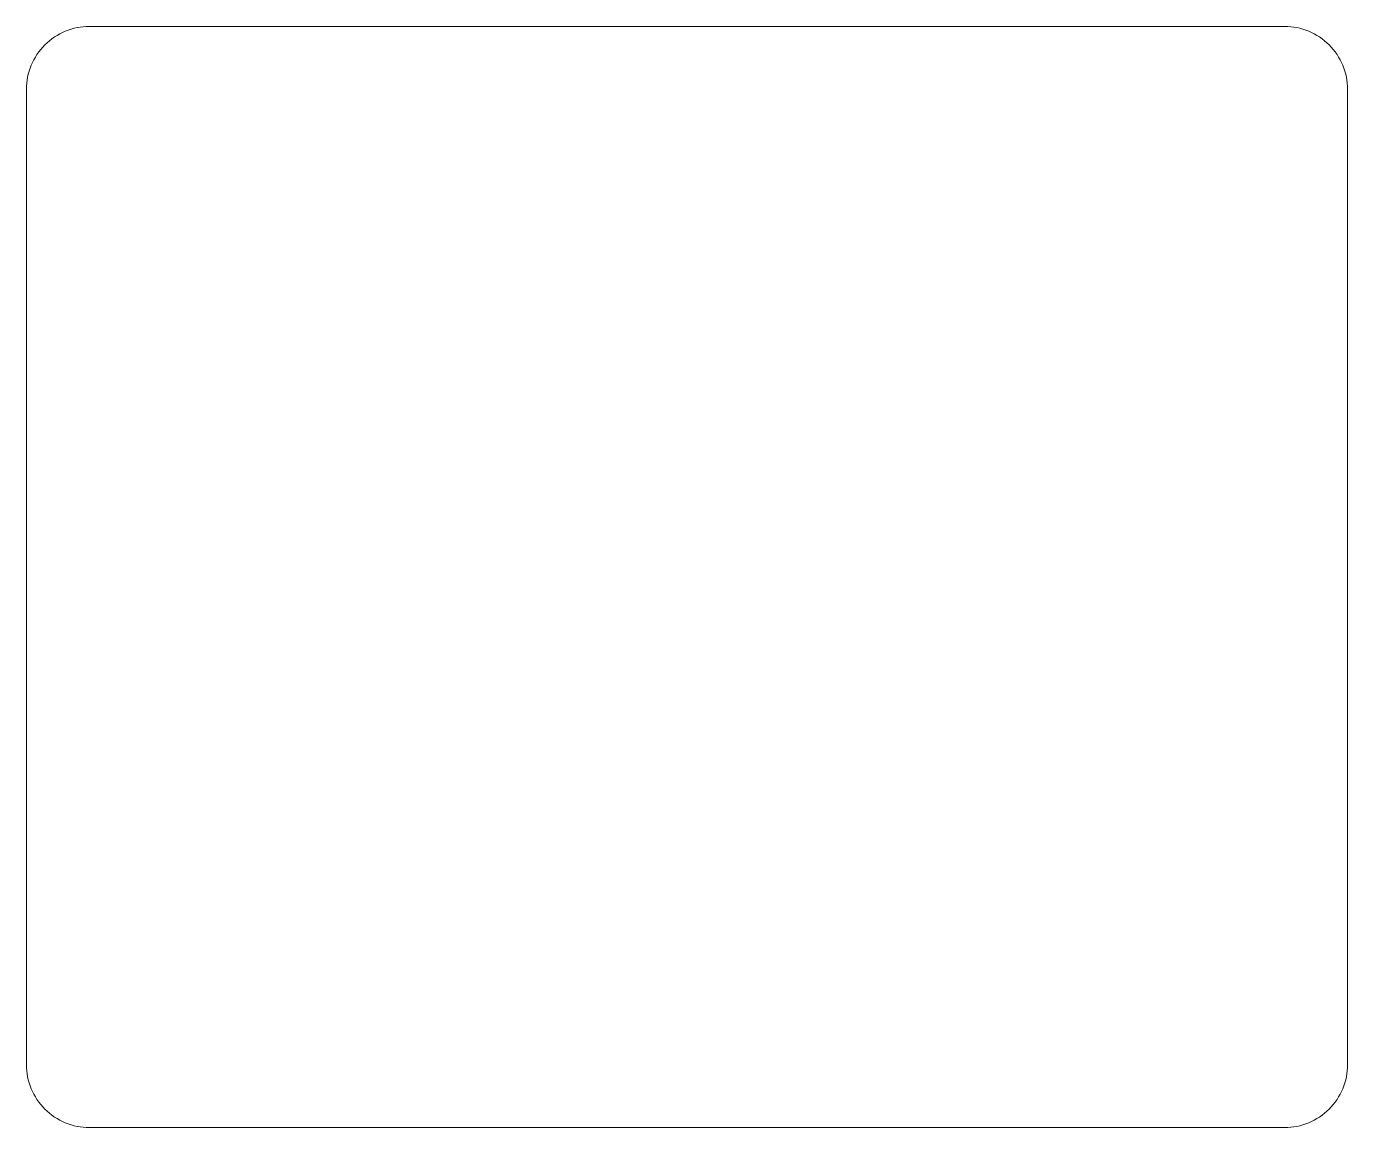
# Model space of a CAD drawing. Header units: millimetres. Extents: x 0 to 42, y 0 to 35.
import ezdxf

# ---------------------------------------------------------------- set-up
doc = ezdxf.new("R2010")
doc.units = ezdxf.units.MM
doc.layers.add('CUT', color=1, linetype='Continuous', lineweight=0)

msp = doc.modelspace()

# ---------------------------------------------------------------- linework, layer by layer
at = {"layer": 'CUT'}
msp.add_lwpolyline([(2, 0), (40, 0, 0.414214), (42, 2), (42, 33, 0.414214), (40, 35), (2, 35, 0.414214), (0, 33), (0, 2, 0.414214)], format="xyb", close=True, dxfattribs=at)

doc.saveas('drawing.dxf')
